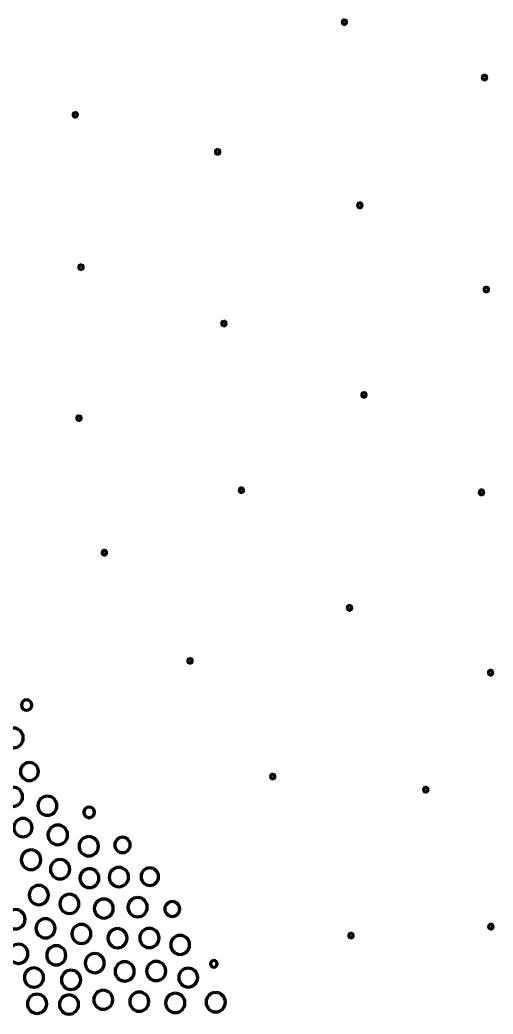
# Model space of a CAD drawing. Header units: inches. Extents: x 1318 to 1675, y 1362 to 1634.
# Drawn here: x 1606.2 to 1674.8, y 1361.9 to 1506.1 of the extents above; entities that cross this region are included whole.
import ezdxf

# ---------------------------------------------------------------- set-up
doc = ezdxf.new("R2010")
doc.units = ezdxf.units.IN
doc.header["$MEASUREMENT"] = 0
doc.layers.add('svg2985', color=7, linetype='Continuous')

# ---------------------------------------------------------------- blocks, each defined once
blk = doc.blocks.new('block 4')
at = {"layer": 'svg2985', "color": 7, "lineweight": 70}
for points in [[(1653.26, 1506.05), (1653.43, 1506.05), (1653.58, 1505.91), (1653.58, 1505.73), (1653.58, 1505.55), (1653.43, 1505.4), (1653.26, 1505.4), (1653.08, 1505.4), (1652.93, 1505.55), (1652.93, 1505.73), (1652.93, 1505.91), (1653.08, 1506.05), (1653.26, 1506.05)], [(1673.58, 1498.01), (1673.75, 1498.01), (1673.9, 1497.87), (1673.9, 1497.69), (1673.9, 1497.51), (1673.75, 1497.37), (1673.58, 1497.37), (1673.4, 1497.37), (1673.25, 1497.51), (1673.25, 1497.69), (1673.25, 1497.87), (1673.4, 1498.01), (1673.58, 1498.01)], [(1614.22, 1492.62), (1614.4, 1492.62), (1614.55, 1492.48), (1614.55, 1492.3), (1614.55, 1492.12), (1614.4, 1491.97), (1614.22, 1491.97), (1614.05, 1491.97), (1613.9, 1492.12), (1613.9, 1492.3), (1613.9, 1492.48), (1614.05, 1492.62), (1614.22, 1492.62)], [(1634.88, 1487.25), (1635.06, 1487.25), (1635.2, 1487.1), (1635.2, 1486.92), (1635.2, 1486.74), (1635.06, 1486.6), (1634.88, 1486.6), (1634.7, 1486.6), (1634.56, 1486.74), (1634.56, 1486.92), (1634.56, 1487.1), (1634.7, 1487.25), (1634.88, 1487.25)], [(1655.49, 1479.48), (1655.67, 1479.48), (1655.82, 1479.34), (1655.82, 1479.16), (1655.82, 1478.98), (1655.67, 1478.84), (1655.49, 1478.84), (1655.31, 1478.84), (1655.17, 1478.98), (1655.17, 1479.16), (1655.17, 1479.34), (1655.31, 1479.48), (1655.49, 1479.48)], [(1615.06, 1470.52), (1615.24, 1470.52), (1615.39, 1470.37), (1615.39, 1470.19), (1615.39, 1470.01), (1615.24, 1469.87), (1615.06, 1469.87), (1614.89, 1469.87), (1614.74, 1470.01), (1614.74, 1470.19), (1614.74, 1470.37), (1614.89, 1470.52), (1615.06, 1470.52)], [(1673.84, 1467.27), (1674.01, 1467.27), (1674.16, 1467.13), (1674.16, 1466.95), (1674.16, 1466.77), (1674.01, 1466.63), (1673.84, 1466.63), (1673.66, 1466.63), (1673.51, 1466.77), (1673.51, 1466.95), (1673.51, 1467.13), (1673.66, 1467.27), (1673.84, 1467.27)], [(1635.79, 1462.34), (1635.96, 1462.34), (1636.11, 1462.2), (1636.11, 1462.02), (1636.11, 1461.84), (1635.96, 1461.7), (1635.79, 1461.7), (1635.61, 1461.7), (1635.46, 1461.84), (1635.46, 1462.02), (1635.46, 1462.2), (1635.61, 1462.34), (1635.79, 1462.34)], [(1656.09, 1452), (1656.27, 1452), (1656.41, 1451.86), (1656.41, 1451.68), (1656.41, 1451.5), (1656.27, 1451.36), (1656.09, 1451.36), (1655.91, 1451.36), (1655.77, 1451.5), (1655.77, 1451.68), (1655.77, 1451.86), (1655.91, 1452), (1656.09, 1452)], [(1614.78, 1448.62), (1614.95, 1448.62), (1615.1, 1448.48), (1615.1, 1448.3), (1615.1, 1448.12), (1614.95, 1447.98), (1614.78, 1447.98), (1614.6, 1447.98), (1614.45, 1448.12), (1614.45, 1448.3), (1614.45, 1448.48), (1614.6, 1448.62), (1614.78, 1448.62)], [(1638.32, 1438.16), (1638.5, 1438.16), (1638.64, 1438.02), (1638.64, 1437.84), (1638.64, 1437.66), (1638.5, 1437.52), (1638.32, 1437.52), (1638.14, 1437.52), (1638, 1437.66), (1638, 1437.84), (1638, 1438.02), (1638.14, 1438.16), (1638.32, 1438.16)], [(1673.14, 1437.86), (1673.31, 1437.86), (1673.46, 1437.72), (1673.46, 1437.54), (1673.46, 1437.36), (1673.31, 1437.21), (1673.14, 1437.21), (1672.96, 1437.21), (1672.81, 1437.36), (1672.81, 1437.54), (1672.81, 1437.72), (1672.96, 1437.86), (1673.14, 1437.86)], [(1618.44, 1429.11), (1618.62, 1429.11), (1618.76, 1428.97), (1618.76, 1428.79), (1618.76, 1428.61), (1618.62, 1428.47), (1618.44, 1428.47), (1618.26, 1428.47), (1618.11, 1428.61), (1618.11, 1428.79), (1618.11, 1428.97), (1618.26, 1429.11), (1618.44, 1429.11)], [(1654, 1421.1), (1654.18, 1421.1), (1654.32, 1420.96), (1654.32, 1420.78), (1654.32, 1420.6), (1654.18, 1420.45), (1654, 1420.45), (1653.82, 1420.45), (1653.67, 1420.6), (1653.67, 1420.78), (1653.67, 1420.96), (1653.82, 1421.1), (1654, 1421.1)], [(1630.86, 1413.42), (1631.04, 1413.42), (1631.19, 1413.28), (1631.19, 1413.1), (1631.19, 1412.92), (1631.04, 1412.78), (1630.86, 1412.78), (1630.69, 1412.78), (1630.54, 1412.92), (1630.54, 1413.1), (1630.54, 1413.28), (1630.69, 1413.42), (1630.86, 1413.42)], [(1674.45, 1411.71), (1674.63, 1411.71), (1674.78, 1411.56), (1674.78, 1411.38), (1674.78, 1411.2), (1674.63, 1411.06), (1674.45, 1411.06), (1674.27, 1411.06), (1674.13, 1411.2), (1674.13, 1411.38), (1674.13, 1411.56), (1674.27, 1411.71), (1674.45, 1411.71)], [(1607.17, 1407.44), (1607.58, 1407.44), (1607.92, 1407.1), (1607.92, 1406.69), (1607.92, 1406.28), (1607.58, 1405.94), (1607.17, 1405.94), (1606.75, 1405.94), (1606.42, 1406.28), (1606.42, 1406.69), (1606.42, 1407.1), (1606.75, 1407.44), (1607.17, 1407.44)], [(1605.27, 1403.35), (1606.05, 1403.35), (1606.69, 1402.71), (1606.69, 1401.92), (1606.69, 1401.13), (1606.05, 1400.49), (1605.27, 1400.49), (1604.48, 1400.49), (1603.84, 1401.13), (1603.84, 1401.92), (1603.84, 1402.71), (1604.48, 1403.35), (1605.27, 1403.35)], [(1607.58, 1398.35), (1608.3, 1398.35), (1608.89, 1397.77), (1608.89, 1397.05), (1608.89, 1396.33), (1608.3, 1395.74), (1607.58, 1395.74), (1606.86, 1395.74), (1606.27, 1396.33), (1606.27, 1397.05), (1606.27, 1397.77), (1606.86, 1398.35), (1607.58, 1398.35)], [(1642.86, 1396.65), (1643.04, 1396.65), (1643.18, 1396.5), (1643.18, 1396.33), (1643.18, 1396.15), (1643.04, 1396), (1642.86, 1396), (1642.68, 1396), (1642.54, 1396.15), (1642.54, 1396.33), (1642.54, 1396.5), (1642.68, 1396.65), (1642.86, 1396.65)], [(1605.19, 1394.78), (1605.96, 1394.78), (1606.58, 1394.16), (1606.58, 1393.39), (1606.58, 1392.62), (1605.96, 1391.99), (1605.19, 1391.99), (1604.42, 1391.99), (1603.79, 1392.62), (1603.79, 1393.39), (1603.79, 1394.16), (1604.42, 1394.78), (1605.19, 1394.78)], [(1665.06, 1394.75), (1665.23, 1394.75), (1665.38, 1394.6), (1665.38, 1394.42), (1665.38, 1394.25), (1665.23, 1394.1), (1665.06, 1394.1), (1664.88, 1394.1), (1664.73, 1394.25), (1664.73, 1394.42), (1664.73, 1394.6), (1664.88, 1394.75), (1665.06, 1394.75)], [(1610.18, 1393.47), (1610.95, 1393.47), (1611.57, 1392.85), (1611.57, 1392.09), (1611.57, 1391.32), (1610.95, 1390.7), (1610.18, 1390.7), (1609.42, 1390.7), (1608.8, 1391.32), (1608.8, 1392.09), (1608.8, 1392.85), (1609.42, 1393.47), (1610.18, 1393.47)], [(1616.25, 1391.9), (1616.68, 1391.9), (1617.02, 1391.56), (1617.02, 1391.13), (1617.02, 1390.7), (1616.68, 1390.35), (1616.25, 1390.35), (1615.82, 1390.35), (1615.48, 1390.7), (1615.48, 1391.13), (1615.48, 1391.56), (1615.82, 1391.9), (1616.25, 1391.9)], [(1606.64, 1390.24), (1607.37, 1390.24), (1607.96, 1389.65), (1607.96, 1388.92), (1607.96, 1388.19), (1607.37, 1387.59), (1606.64, 1387.59), (1605.91, 1387.59), (1605.31, 1388.19), (1605.31, 1388.92), (1605.31, 1389.65), (1605.91, 1390.24), (1606.64, 1390.24)], [(1611.7, 1389.28), (1612.48, 1389.28), (1613.12, 1388.64), (1613.12, 1387.85), (1613.12, 1387.07), (1612.48, 1386.43), (1611.7, 1386.43), (1610.91, 1386.43), (1610.27, 1387.07), (1610.27, 1387.85), (1610.27, 1388.64), (1610.91, 1389.28), (1611.7, 1389.28)], [(1616.19, 1387.61), (1616.96, 1387.61), (1617.59, 1386.98), (1617.59, 1386.21), (1617.59, 1385.43), (1616.96, 1384.8), (1616.19, 1384.8), (1615.41, 1384.8), (1614.78, 1385.43), (1614.78, 1386.21), (1614.78, 1386.98), (1615.41, 1387.61), (1616.19, 1387.61)], [(1621.07, 1387.51), (1621.69, 1387.51), (1622.19, 1387.01), (1622.19, 1386.4), (1622.19, 1385.78), (1621.69, 1385.29), (1621.07, 1385.29), (1620.46, 1385.29), (1619.96, 1385.78), (1619.96, 1386.4), (1619.96, 1387.01), (1620.46, 1387.51), (1621.07, 1387.51)], [(1607.81, 1385.68), (1608.6, 1385.68), (1609.23, 1385.04), (1609.23, 1384.26), (1609.23, 1383.47), (1608.6, 1382.83), (1607.81, 1382.83), (1607.03, 1382.83), (1606.39, 1383.47), (1606.39, 1384.26), (1606.39, 1385.04), (1607.03, 1385.68), (1607.81, 1385.68)], [(1612.02, 1384.29), (1612.8, 1384.29), (1613.43, 1383.66), (1613.43, 1382.88), (1613.43, 1382.11), (1612.8, 1381.48), (1612.02, 1381.48), (1611.25, 1381.48), (1610.62, 1382.11), (1610.62, 1382.88), (1610.62, 1383.66), (1611.25, 1384.29), (1612.02, 1384.29)], [(1616.28, 1382.96), (1617.04, 1382.96), (1617.66, 1382.35), (1617.66, 1381.58), (1617.66, 1380.82), (1617.04, 1380.21), (1616.28, 1380.21), (1615.52, 1380.21), (1614.9, 1380.82), (1614.9, 1381.58), (1614.9, 1382.35), (1615.52, 1382.96), (1616.28, 1382.96)], [(1620.55, 1383.15), (1621.33, 1383.15), (1621.95, 1382.52), (1621.95, 1381.74), (1621.95, 1380.97), (1621.33, 1380.34), (1620.55, 1380.34), (1619.78, 1380.34), (1619.15, 1380.97), (1619.15, 1381.74), (1619.15, 1382.52), (1619.78, 1383.15), (1620.55, 1383.15)], [(1625.03, 1383.06), (1625.73, 1383.06), (1626.3, 1382.5), (1626.3, 1381.8), (1626.3, 1381.1), (1625.73, 1380.54), (1625.03, 1380.54), (1624.34, 1380.54), (1623.77, 1381.1), (1623.77, 1381.8), (1623.77, 1382.5), (1624.34, 1383.06), (1625.03, 1383.06)], [(1608.93, 1380.53), (1609.71, 1380.53), (1610.33, 1379.9), (1610.33, 1379.13), (1610.33, 1378.36), (1609.71, 1377.73), (1608.93, 1377.73), (1608.16, 1377.73), (1607.54, 1378.36), (1607.54, 1379.13), (1607.54, 1379.9), (1608.16, 1380.53), (1608.93, 1380.53)], [(1613.38, 1379.24), (1614.14, 1379.24), (1614.76, 1378.62), (1614.76, 1377.85), (1614.76, 1377.08), (1614.14, 1376.46), (1613.38, 1376.46), (1612.61, 1376.46), (1611.99, 1377.08), (1611.99, 1377.85), (1611.99, 1378.62), (1612.61, 1379.24), (1613.38, 1379.24)], [(1618.36, 1378.56), (1619.12, 1378.56), (1619.74, 1377.94), (1619.74, 1377.18), (1619.74, 1376.42), (1619.12, 1375.8), (1618.36, 1375.8), (1617.6, 1375.8), (1616.98, 1376.42), (1616.98, 1377.18), (1616.98, 1377.94), (1617.6, 1378.56), (1618.36, 1378.56)], [(1623.27, 1378.77), (1624.04, 1378.77), (1624.67, 1378.15), (1624.67, 1377.37), (1624.67, 1376.6), (1624.04, 1375.98), (1623.27, 1375.98), (1622.5, 1375.98), (1621.87, 1376.6), (1621.87, 1377.37), (1621.87, 1378.15), (1622.5, 1378.77), (1623.27, 1378.77)], [(1605.55, 1377.03), (1606.33, 1377.03), (1606.96, 1376.4), (1606.96, 1375.62), (1606.96, 1374.85), (1606.33, 1374.22), (1605.55, 1374.22), (1604.78, 1374.22), (1604.15, 1374.85), (1604.15, 1375.62), (1604.15, 1376.4), (1604.78, 1377.03), (1605.55, 1377.03)], [(1628.29, 1378.19), (1628.89, 1378.19), (1629.38, 1377.71), (1629.38, 1377.11), (1629.38, 1376.51), (1628.89, 1376.03), (1628.29, 1376.03), (1627.7, 1376.03), (1627.21, 1376.51), (1627.21, 1377.11), (1627.21, 1377.71), (1627.7, 1378.19), (1628.29, 1378.19)], [(1609.91, 1375.69), (1610.67, 1375.69), (1611.29, 1375.07), (1611.29, 1374.31), (1611.29, 1373.54), (1610.67, 1372.92), (1609.91, 1372.92), (1609.14, 1372.92), (1608.52, 1373.54), (1608.52, 1374.31), (1608.52, 1375.07), (1609.14, 1375.69), (1609.91, 1375.69)], [(1615.11, 1374.88), (1615.87, 1374.88), (1616.49, 1374.26), (1616.49, 1373.5), (1616.49, 1372.74), (1615.87, 1372.12), (1615.11, 1372.12), (1614.35, 1372.12), (1613.73, 1372.74), (1613.73, 1373.5), (1613.73, 1374.26), (1614.35, 1374.88), (1615.11, 1374.88)], [(1620.35, 1374.27), (1621.11, 1374.27), (1621.74, 1373.64), (1621.74, 1372.88), (1621.74, 1372.11), (1621.11, 1371.49), (1620.35, 1371.49), (1619.58, 1371.49), (1618.96, 1372.11), (1618.96, 1372.88), (1618.96, 1373.64), (1619.58, 1374.27), (1620.35, 1374.27)], [(1624.97, 1374.3), (1625.74, 1374.3), (1626.37, 1373.68), (1626.37, 1372.91), (1626.37, 1372.13), (1625.74, 1371.51), (1624.97, 1371.51), (1624.2, 1371.51), (1623.57, 1372.13), (1623.57, 1372.91), (1623.57, 1373.68), (1624.2, 1374.3), (1624.97, 1374.3)], [(1674.5, 1374.87), (1674.68, 1374.87), (1674.82, 1374.73), (1674.82, 1374.55), (1674.82, 1374.37), (1674.68, 1374.23), (1674.5, 1374.23), (1674.32, 1374.23), (1674.17, 1374.37), (1674.17, 1374.55), (1674.17, 1374.73), (1674.32, 1374.87), (1674.5, 1374.87)], [(1629.44, 1373.28), (1630.19, 1373.28), (1630.81, 1372.66), (1630.81, 1371.9), (1630.81, 1371.15), (1630.19, 1370.53), (1629.44, 1370.53), (1628.68, 1370.53), (1628.06, 1371.15), (1628.06, 1371.9), (1628.06, 1372.66), (1628.68, 1373.28), (1629.44, 1373.28)], [(1654.21, 1373.57), (1654.38, 1373.57), (1654.53, 1373.43), (1654.53, 1373.25), (1654.53, 1373.07), (1654.38, 1372.93), (1654.21, 1372.93), (1654.03, 1372.93), (1653.88, 1373.07), (1653.88, 1373.25), (1653.88, 1373.43), (1654.03, 1373.57), (1654.21, 1373.57)], [(1605.98, 1372.01), (1606.75, 1372.01), (1607.37, 1371.39), (1607.37, 1370.62), (1607.37, 1369.85), (1606.75, 1369.23), (1605.98, 1369.23), (1605.21, 1369.23), (1604.59, 1369.85), (1604.59, 1370.62), (1604.59, 1371.39), (1605.21, 1372.01), (1605.98, 1372.01)], [(1611.47, 1371.78), (1612.24, 1371.78), (1612.86, 1371.16), (1612.86, 1370.39), (1612.86, 1369.62), (1612.24, 1369), (1611.47, 1369), (1610.7, 1369), (1610.08, 1369.62), (1610.08, 1370.39), (1610.08, 1371.16), (1610.7, 1371.78), (1611.47, 1371.78)], [(1617.05, 1370.65), (1617.82, 1370.65), (1618.44, 1370.03), (1618.44, 1369.26), (1618.44, 1368.49), (1617.82, 1367.87), (1617.05, 1367.87), (1616.28, 1367.87), (1615.66, 1368.49), (1615.66, 1369.26), (1615.66, 1370.03), (1616.28, 1370.65), (1617.05, 1370.65)], [(1608.23, 1368.56), (1609, 1368.56), (1609.63, 1367.94), (1609.63, 1367.17), (1609.63, 1366.4), (1609, 1365.78), (1608.23, 1365.78), (1607.46, 1365.78), (1606.84, 1366.4), (1606.84, 1367.17), (1606.84, 1367.94), (1607.46, 1368.56), (1608.23, 1368.56)], [(1621.39, 1369.46), (1622.16, 1369.46), (1622.79, 1368.83), (1622.79, 1368.06), (1622.79, 1367.28), (1622.16, 1366.66), (1621.39, 1366.66), (1620.62, 1366.66), (1619.99, 1367.28), (1619.99, 1368.06), (1619.99, 1368.83), (1620.62, 1369.46), (1621.39, 1369.46)], [(1625.96, 1369.51), (1626.73, 1369.51), (1627.36, 1368.88), (1627.36, 1368.11), (1627.36, 1367.34), (1626.73, 1366.72), (1625.96, 1366.72), (1625.19, 1366.72), (1624.57, 1367.34), (1624.57, 1368.11), (1624.57, 1368.88), (1625.19, 1369.51), (1625.96, 1369.51)], [(1630.61, 1368.53), (1631.36, 1368.53), (1631.98, 1367.92), (1631.98, 1367.16), (1631.98, 1366.4), (1631.36, 1365.79), (1630.61, 1365.79), (1629.85, 1365.79), (1629.23, 1366.4), (1629.23, 1367.16), (1629.23, 1367.92), (1629.85, 1368.53), (1630.61, 1368.53)], [(1634.32, 1369.63), (1634.57, 1369.63), (1634.78, 1369.42), (1634.78, 1369.16), (1634.78, 1368.91), (1634.57, 1368.7), (1634.32, 1368.7), (1634.06, 1368.7), (1633.85, 1368.91), (1633.85, 1369.16), (1633.85, 1369.42), (1634.06, 1369.63), (1634.32, 1369.63)], [(1613.61, 1368.24), (1614.38, 1368.24), (1615.01, 1367.61), (1615.01, 1366.84), (1615.01, 1366.07), (1614.38, 1365.44), (1613.61, 1365.44), (1612.84, 1365.44), (1612.21, 1366.07), (1612.21, 1366.84), (1612.21, 1367.61), (1612.84, 1368.24), (1613.61, 1368.24)], [(1608.68, 1364.76), (1609.45, 1364.76), (1610.08, 1364.14), (1610.08, 1363.36), (1610.08, 1362.59), (1609.45, 1361.97), (1608.68, 1361.97), (1607.91, 1361.97), (1607.28, 1362.59), (1607.28, 1363.36), (1607.28, 1364.14), (1607.91, 1364.76), (1608.68, 1364.76)], [(1613.31, 1364.65), (1614.08, 1364.65), (1614.7, 1364.03), (1614.7, 1363.26), (1614.7, 1362.49), (1614.08, 1361.87), (1613.31, 1361.87), (1612.54, 1361.87), (1611.92, 1362.49), (1611.92, 1363.26), (1611.92, 1364.03), (1612.54, 1364.65), (1613.31, 1364.65)], [(1618.29, 1365.32), (1619.05, 1365.32), (1619.67, 1364.71), (1619.67, 1363.95), (1619.67, 1363.18), (1619.05, 1362.57), (1618.29, 1362.57), (1617.53, 1362.57), (1616.91, 1363.18), (1616.91, 1363.95), (1616.91, 1364.71), (1617.53, 1365.32), (1618.29, 1365.32)], [(1623.51, 1365.07), (1624.27, 1365.07), (1624.89, 1364.45), (1624.89, 1363.68), (1624.89, 1362.91), (1624.27, 1362.29), (1623.51, 1362.29), (1622.74, 1362.29), (1622.12, 1362.91), (1622.12, 1363.68), (1622.12, 1364.45), (1622.74, 1365.07), (1623.51, 1365.07)], [(1628.73, 1364.89), (1629.51, 1364.89), (1630.13, 1364.27), (1630.13, 1363.49), (1630.13, 1362.72), (1629.51, 1362.09), (1628.73, 1362.09), (1627.96, 1362.09), (1627.33, 1362.72), (1627.33, 1363.49), (1627.33, 1364.27), (1627.96, 1364.89), (1628.73, 1364.89)], [(1634.6, 1365), (1635.37, 1365), (1636, 1364.37), (1636, 1363.6), (1636, 1362.82), (1635.37, 1362.19), (1634.6, 1362.19), (1633.82, 1362.19), (1633.19, 1362.82), (1633.19, 1363.6), (1633.19, 1364.37), (1633.82, 1365), (1634.6, 1365)]]:
    blk.add_open_spline(points, degree=3, knots=[0, 0, 0, 0, 1, 1, 1, 2, 2, 2, 3, 3, 3, 4, 4, 4, 4], dxfattribs=at)
blk = doc.blocks.new('block 3')
at = {"layer": 'svg2985'}
blk.add_blockref('block 4', (0, 0), dxfattribs=at)

msp = doc.modelspace()

# ---------------------------------------------------------------- block references
at = {"layer": 'svg2985'}
msp.add_blockref('block 3', (0, 0), dxfattribs=at)

doc.saveas('drawing.dxf')
